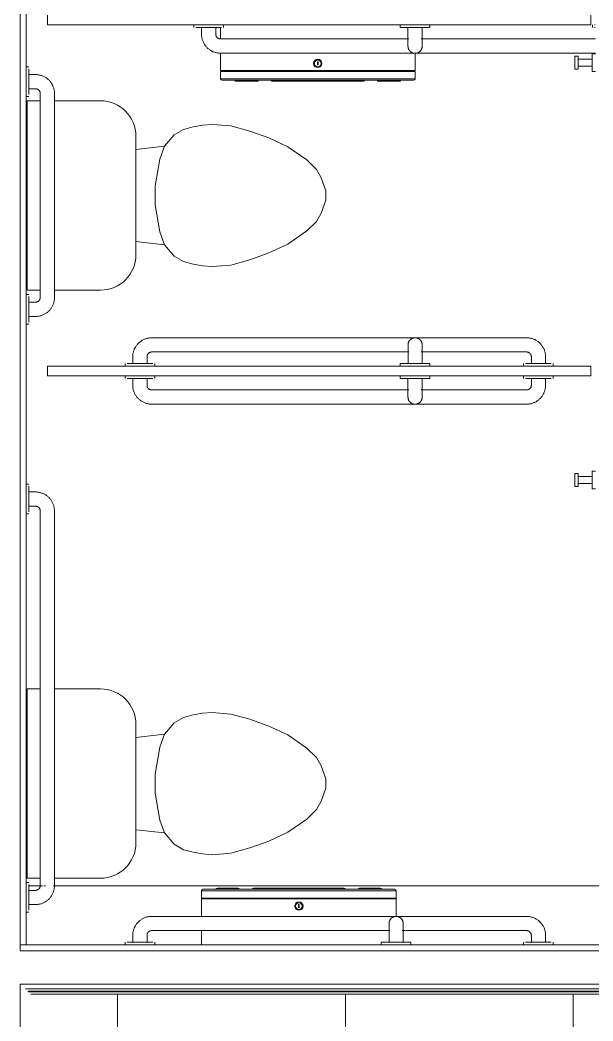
# Model space of a CAD drawing. Header units: inches. Extents: x 25369 to 33161, y -23509 to -20274.
# Drawn here: x 31450.5 to 31510.9, y -22699.3 to -22593.8 of the extents above; entities that cross this region are included whole.
import ezdxf

# ---------------------------------------------------------------- set-up
doc = ezdxf.new("R2010")
doc.units = ezdxf.units.IN
doc.header["$MEASUREMENT"] = 0
for name, color, linetype, lineweight in [('A-FLOR', 192, 'Continuous', 9), ('A-FLOR-PATT', 8, 'Continuous', 9), ('A-GENM', 13, 'Continuous', 9), ('A-WALL', 113, 'Continuous', 9), ('I-WALL', 2, 'Continuous', 9), ('P-SANR-FIXT', 6, 'Continuous', 9), ('Q-SPCQ', 91, 'Continuous', 9)]:
    doc.layers.add(name, color=color, linetype=linetype, lineweight=lineweight)

# ---------------------------------------------------------------- blocks, each defined once
blk = doc.blocks.new('Toilet-Domestic-3D - Toilet-Domestic-3D-V36-Overall Floor Plan')
at = {"layer": 'P-SANR-FIXT', "color": 8}
for p, q in [((-9.98, 19.48), (9.98, 19.48)), ((-9.98, 18.1), (-9.98, 19.48)), ((9.98, 19.48), (9.98, 18.08)), ((-9.98, 11.75), (-9.98, 16.6)), ((9.98, 16.63), (9.98, 11.75)), ((6.25, 8.02), (-6.25, 8.02)), ((-4.86, 8.02), (-5.21, 5)), ((4.86, 8.02), (5.21, 5)), ((-3.84, 5.5), (-5.21, 5)), ((-1, 6), (-3.84, 5.5)), ((1, 6), (-1, 6)), ((3.84, 5.5), (1, 6)), ((5.21, 5), (3.84, 5.5)), ((-5.21, 5), (-6.4, 4)), ((6.4, 4), (5.21, 5)), ((-6.4, 4), (-6.97, 3)), ((6.97, 3), (6.4, 4)), ((-6.97, 3), (-7.24, 2)), ((7.24, 2), (6.97, 3)), ((-7.24, 2), (-7.41, 1)), ((7.41, 1), (7.24, 2)), ((-7.41, 1), (-7.5, 0)), ((-7.5, 0), (-7.33, -1.99)), ((7.33, -1.99), (7.5, 0)), ((7.5, 0), (7.41, 1)), ((-7.33, -1.99), (-6.79, -4)), ((6.79, -4), (7.33, -1.99)), ((-6.79, -4), (-6.06, -6)), ((6.06, -6), (6.79, -4)), ((-6.06, -6), (-5.13, -8)), ((5.13, -8), (6.06, -6)), ((-5.13, -8), (-3.74, -10)), ((3.74, -10), (5.13, -8)), ((-3.74, -10), (-2.74, -11)), ((2.74, -11), (3.74, -10)), ((-2.74, -11), (-1.87, -11.5)), ((-1.87, -11.5), (-0.5, -12)), ((0.5, -12), (1.87, -11.5)), ((1.87, -11.5), (2.74, -11)), ((-0.5, -12), (0.5, -12))]:
    blk.add_line(p, q, dxfattribs=at)
for centre, start, end in [((-6.25, 11.75), 180, 270), ((6.25, 11.75), 270, 360)]:
    blk.add_arc(centre, 3.73, start, end, dxfattribs=at)
blk = doc.blocks.new('Toilet-Domestic-3D - Toilet-Domestic-3D-V37-Overall Floor Plan')
at = {"layer": 'P-SANR-FIXT', "color": 8}
for p, q in [((-9.98, 19.48), (9.98, 19.48)), ((-9.98, 18.1), (-9.98, 19.48)), ((9.98, 19.48), (9.98, 18.1)), ((-9.98, 11.75), (-9.98, 16.6)), ((9.98, 16.6), (9.98, 11.75)), ((6.25, 8.02), (-6.25, 8.02)), ((-4.86, 8.02), (-5.21, 5)), ((4.86, 8.02), (5.21, 5)), ((-3.84, 5.5), (-5.21, 5)), ((-1, 6), (-3.84, 5.5)), ((1, 6), (-1, 6)), ((3.84, 5.5), (1, 6)), ((5.21, 5), (3.84, 5.5)), ((-5.21, 5), (-6.4, 4)), ((6.4, 4), (5.21, 5)), ((-6.4, 4), (-6.97, 3)), ((6.97, 3), (6.4, 4)), ((-6.97, 3), (-7.24, 2)), ((7.24, 2), (6.97, 3)), ((-7.24, 2), (-7.41, 1)), ((7.41, 1), (7.24, 2)), ((-7.41, 1), (-7.5, 0)), ((-7.5, 0), (-7.33, -1.99)), ((7.33, -1.99), (7.5, 0)), ((7.5, 0), (7.41, 1)), ((-7.33, -1.99), (-6.79, -4)), ((6.79, -4), (7.33, -1.99)), ((-6.79, -4), (-6.06, -6)), ((6.06, -6), (6.79, -4)), ((-6.06, -6), (-5.13, -8)), ((5.13, -8), (6.06, -6)), ((-5.13, -8), (-3.74, -10)), ((3.74, -10), (5.13, -8)), ((-3.74, -10), (-2.74, -11)), ((2.74, -11), (3.74, -10)), ((-2.74, -11), (-1.87, -11.5)), ((-1.87, -11.5), (-0.5, -12)), ((0.5, -12), (1.87, -11.5)), ((1.87, -11.5), (2.74, -11)), ((-0.5, -12), (0.5, -12))]:
    blk.add_line(p, q, dxfattribs=at)
for centre, start, end in [((-6.25, 11.75), 180, 270), ((6.25, 11.75), 270, 360)]:
    blk.add_arc(centre, 3.73, start, end, dxfattribs=at)
blk = doc.blocks.new('817_Grab_Bars - 8170-001420-V41-Overall Floor Plan')
at = {"layer": 'Q-SPCQ', "color": 8}
for p, q in [((25574.77, -22688.3), (25535.27, -22688.3)), ((25535.27, -22689.8), (25560.36, -22689.8)), ((25561.67, -22689.8), (25574.77, -22689.8)), ((25533.27, -22690.3), (25533.27, -22691.02)), ((25534.77, -22691.02), (25534.77, -22690.3)), ((25575.27, -22690.3), (25575.27, -22691.02)), ((25576.77, -22691.02), (25576.77, -22690.3)), ((25532.45, -22691.02), (25532.45, -22691.3)), ((25532.66, -22691.02), (25534.02, -22691.02)), ((25534.02, -22691.02), (25535.37, -22691.02)), ((25535.58, -22691.3), (25535.58, -22691.02)), ((25574.45, -22691.02), (25574.45, -22691.3)), ((25574.66, -22691.02), (25576.02, -22691.02)), ((25576.02, -22691.02), (25577.37, -22691.02)), ((25577.58, -22691.3), (25577.58, -22691.02))]:
    blk.add_line(p, q, dxfattribs=at)
at = {"layer": 'Q-SPCQ', "color": 8, "flags": 128}
for points in [[(25535.27, -22688.3), (25535.19, -22688.3), (25535.11, -22688.31), (25535.03, -22688.32), (25534.95, -22688.33), (25534.87, -22688.34), (25534.79, -22688.36), (25534.71, -22688.38), (25534.64, -22688.4), (25534.56, -22688.43), (25534.49, -22688.46), (25534.41, -22688.49), (25534.34, -22688.53), (25534.27, -22688.57), (25534.2, -22688.61), (25534.14, -22688.65), (25534.07, -22688.7), (25534.01, -22688.75), (25533.95, -22688.8), (25533.89, -22688.85), (25533.83, -22688.91), (25533.78, -22688.97), (25533.72, -22689.03), (25533.67, -22689.09), (25533.63, -22689.16), (25533.58, -22689.22), (25533.54, -22689.29), (25533.5, -22689.36), (25533.47, -22689.43), (25533.43, -22689.5), (25533.4, -22689.58), (25533.37, -22689.65), (25533.35, -22689.73), (25533.33, -22689.81), (25533.31, -22689.88), (25533.29, -22689.96), (25533.28, -22690.04), (25533.27, -22690.12), (25533.27, -22690.2), (25533.27, -22690.28), (25533.27, -22690.3)], [(25576.77, -22690.3), (25576.76, -22690.22), (25576.76, -22690.14), (25576.75, -22690.06), (25576.74, -22689.98), (25576.73, -22689.91), (25576.71, -22689.83), (25576.69, -22689.75), (25576.66, -22689.67), (25576.64, -22689.6), (25576.61, -22689.52), (25576.57, -22689.45), (25576.54, -22689.38), (25576.5, -22689.31), (25576.46, -22689.24), (25576.42, -22689.17), (25576.37, -22689.11), (25576.32, -22689.05), (25576.27, -22688.98), (25576.21, -22688.92), (25576.16, -22688.87), (25576.1, -22688.81), (25576.04, -22688.76), (25575.98, -22688.71), (25575.91, -22688.66), (25575.85, -22688.62), (25575.78, -22688.58), (25575.71, -22688.54), (25575.64, -22688.5), (25575.56, -22688.47), (25575.49, -22688.44), (25575.41, -22688.41), (25575.34, -22688.39), (25575.26, -22688.37), (25575.18, -22688.35), (25575.11, -22688.33), (25575.03, -22688.32), (25574.95, -22688.31), (25574.87, -22688.31), (25574.79, -22688.3), (25574.77, -22688.3)], [(25534.77, -22690.3), (25534.77, -22690.28), (25534.77, -22690.26), (25534.77, -22690.24), (25534.77, -22690.22), (25534.78, -22690.2), (25534.78, -22690.18), (25534.78, -22690.16), (25534.79, -22690.15), (25534.8, -22690.13), (25534.8, -22690.11), (25534.81, -22690.09), (25534.82, -22690.07), (25534.83, -22690.05), (25534.84, -22690.04), (25534.85, -22690.02), (25534.86, -22690), (25534.88, -22689.99), (25534.89, -22689.97), (25534.9, -22689.96), (25534.92, -22689.94), (25534.93, -22689.93), (25534.95, -22689.92), (25534.96, -22689.91), (25534.98, -22689.89), (25535, -22689.88), (25535.01, -22689.87), (25535.03, -22689.86), (25535.05, -22689.85), (25535.07, -22689.84), (25535.08, -22689.84), (25535.1, -22689.83), (25535.12, -22689.82), (25535.14, -22689.82), (25535.16, -22689.81), (25535.18, -22689.81), (25535.2, -22689.81), (25535.22, -22689.8), (25535.24, -22689.8), (25535.26, -22689.8), (25535.27, -22689.8)], [(25574.77, -22689.8), (25574.79, -22689.8), (25574.81, -22689.8), (25574.83, -22689.81), (25574.84, -22689.81), (25574.86, -22689.81), (25574.88, -22689.82), (25574.9, -22689.82), (25574.92, -22689.83), (25574.94, -22689.83), (25574.96, -22689.84), (25574.98, -22689.85), (25575, -22689.86), (25575.01, -22689.87), (25575.03, -22689.88), (25575.05, -22689.89), (25575.06, -22689.9), (25575.08, -22689.91), (25575.09, -22689.93), (25575.11, -22689.94), (25575.12, -22689.95), (25575.14, -22689.97), (25575.15, -22689.98), (25575.16, -22690), (25575.17, -22690.02), (25575.19, -22690.03), (25575.2, -22690.05), (25575.21, -22690.07), (25575.22, -22690.08), (25575.22, -22690.1), (25575.23, -22690.12), (25575.24, -22690.14), (25575.24, -22690.16), (25575.25, -22690.18), (25575.25, -22690.2), (25575.26, -22690.22), (25575.26, -22690.24), (25575.26, -22690.26), (25575.26, -22690.28), (25575.27, -22690.3), (25575.27, -22690.3)]]:
    blk.add_lwpolyline(points, dxfattribs=at)
blk = doc.blocks.new('Dispenser-Toilet_Tissue-Frost_Products_LTD_-Jumbo-169 - Steel-Brushed-Stainless_Steel-V42-Overall Floor Plan')
at = {"layer": 'Q-SPCQ', "color": 8}
for p, q in [((25561.01, -22685.6), (25540.52, -22685.6)), ((25540.52, -22685.6), (25540.52, -22686.37)), ((25542.03, -22685.44), (25540.68, -22685.44)), ((25559.5, -22685.44), (25542.03, -22685.44)), ((25544.36, -22685.34), (25542.19, -22685.34)), ((25545.83, -22685.44), (25544.52, -22685.44)), ((25555.52, -22685.34), (25546.01, -22685.34)), ((25557.01, -22685.44), (25555.7, -22685.44)), ((25559.34, -22685.34), (25557.17, -22685.34)), ((25560.86, -22685.44), (25559.5, -22685.44)), ((25561.01, -22686.37), (25561.01, -22685.6)), ((25540.52, -22686.37), (25540.58, -22686.37)), ((25540.52, -22686.46), (25561.01, -22686.46)), ((25540.52, -22686.46), (25540.52, -22688.31)), ((25540.58, -22686.37), (25560.96, -22686.37)), ((25540.58, -22686.37), (25540.58, -22686.4)), ((25560.96, -22686.4), (25540.58, -22686.4)), ((25560.96, -22686.4), (25560.96, -22686.37)), ((25560.96, -22686.37), (25561.01, -22686.37)), ((25561.01, -22688.33), (25561.01, -22686.46)), ((25550.81, -22687.06), (25550.73, -22687.06)), ((25550.73, -22687.06), (25550.73, -22687.4)), ((25550.73, -22687.4), (25550.81, -22687.4)), ((25550.81, -22687.4), (25550.81, -22687.06)), ((25540.52, -22689.8), (25540.52, -22691.3))]:
    blk.add_line(p, q, dxfattribs=at)
for radius in [0.438, 0.358]:
    blk.add_circle((25550.77, -22687.22), radius, dxfattribs=at)
for centre, radius, start, end in [((25540.68, -22685.6), 0.16, 90, 180), ((25542.19, -22685.52), 0.18, 90, 153.6122), ((25543.74, -22685.46), 0.118, 100.8116, 172.3569), ((25543.74, -22685.49), 0.151, 19.6341, 87.321), ((25543.76, -22685.49), 0.151, 19.6341, 86.8331), ((25543.77, -22685.52), 0.18, 26.3878, 90), ((25544.34, -22685.46), 0.119, 100.0401, 171.5195), ((25544.34, -22685.49), 0.151, 19.6341, 87.321), ((25544.35, -22685.49), 0.151, 19.6341, 87.321), ((25544.36, -22685.52), 0.18, 26.3878, 90), ((25546.01, -22685.56), 0.22, 90, 146.9443), ((25555.52, -22685.56), 0.22, 33.0557, 90), ((25557.17, -22685.52), 0.18, 90, 153.6122), ((25557.18, -22685.49), 0.151, 92.679, 160.3659), ((25557.19, -22685.49), 0.151, 92.679, 160.3659), ((25557.19, -22685.46), 0.119, 8.4805, 79.9599), ((25557.76, -22685.52), 0.18, 90, 153.6084), ((25557.77, -22685.49), 0.151, 93.1667, 160.3726), ((25557.79, -22685.49), 0.151, 92.679, 160.3653), ((25557.79, -22685.46), 0.118, 7.6431, 79.1884), ((25559.34, -22685.52), 0.18, 26.3878, 90), ((25560.85, -22685.6), 0.16, 0, 89.0019), ((25540.58, -22686.46), 0.06, 90, 180), ((25560.95, -22686.46), 0.0601, 0, 87.3185)]:
    blk.add_arc(centre, radius, start, end, dxfattribs=at)
blk = doc.blocks.new('Partition-Floor_Braced-Bradley_Corp-St_Stl-ADA-N_Stalls - ADA _optional_ _ n Standard Stalls-320692-Overall Floor Plan')
at = {"layer": 'Q-SPCQ', "color": 8}
for p, q in [((68.5, -0.88), (67.5, -0.88)), ((67.5, -0.88), (67.5, -58.13)), ((68.5, -58.13), (68.5, -0.88)), ((105.5, -0.88), (104.5, -0.88)), ((104.5, -0.88), (104.5, -58.13)), ((67.5, -58.13), (68.5, -58.13)), ((104.5, -58.13), (105.5, -58.13))]:
    blk.add_line(p, q, dxfattribs=at)
blk = doc.blocks.new('817_Grab_Bars - 8170-001420-V45-Overall Floor Plan')
at = {"layer": 'Q-SPCQ', "color": 8}
for p, q in [((25574.77, -22627.3), (25535.27, -22627.3)), ((25533.27, -22629.3), (25533.27, -22630.02)), ((25534.77, -22630.02), (25534.77, -22629.3)), ((25535.27, -22628.8), (25562.36, -22628.8)), ((25563.67, -22628.8), (25574.77, -22628.8)), ((25575.27, -22629.3), (25575.27, -22630.02)), ((25576.77, -22630.02), (25576.77, -22629.3)), ((25532.45, -22630.02), (25532.45, -22630.3)), ((25532.66, -22630.02), (25534.02, -22630.02)), ((25534.02, -22630.02), (25535.37, -22630.02)), ((25535.58, -22630.3), (25535.58, -22630.02)), ((25574.45, -22630.02), (25574.45, -22630.3)), ((25574.66, -22630.02), (25576.02, -22630.02)), ((25576.02, -22630.02), (25577.37, -22630.02)), ((25577.58, -22630.3), (25577.58, -22630.02))]:
    blk.add_line(p, q, dxfattribs=at)
at = {"layer": 'Q-SPCQ', "color": 8, "flags": 128}
for points in [[(25535.27, -22627.3), (25535.19, -22627.3), (25535.11, -22627.31), (25535.03, -22627.32), (25534.95, -22627.33), (25534.87, -22627.34), (25534.79, -22627.36), (25534.71, -22627.38), (25534.64, -22627.4), (25534.56, -22627.43), (25534.49, -22627.46), (25534.41, -22627.49), (25534.34, -22627.53), (25534.27, -22627.57), (25534.2, -22627.61), (25534.14, -22627.65), (25534.07, -22627.7), (25534.01, -22627.75), (25533.95, -22627.8), (25533.89, -22627.85), (25533.83, -22627.91), (25533.78, -22627.97), (25533.72, -22628.03), (25533.67, -22628.09), (25533.63, -22628.16), (25533.58, -22628.22), (25533.54, -22628.29), (25533.5, -22628.36), (25533.47, -22628.43), (25533.43, -22628.5), (25533.4, -22628.58), (25533.37, -22628.65), (25533.35, -22628.73), (25533.33, -22628.81), (25533.31, -22628.88), (25533.29, -22628.96), (25533.28, -22629.04), (25533.27, -22629.12), (25533.27, -22629.2), (25533.27, -22629.28), (25533.27, -22629.3)], [(25576.77, -22629.3), (25576.76, -22629.22), (25576.76, -22629.14), (25576.75, -22629.06), (25576.74, -22628.98), (25576.73, -22628.91), (25576.71, -22628.83), (25576.69, -22628.75), (25576.66, -22628.67), (25576.64, -22628.6), (25576.61, -22628.52), (25576.57, -22628.45), (25576.54, -22628.38), (25576.5, -22628.31), (25576.46, -22628.24), (25576.42, -22628.17), (25576.37, -22628.11), (25576.32, -22628.05), (25576.27, -22627.98), (25576.21, -22627.92), (25576.16, -22627.87), (25576.1, -22627.81), (25576.04, -22627.76), (25575.98, -22627.71), (25575.91, -22627.66), (25575.85, -22627.62), (25575.78, -22627.58), (25575.71, -22627.54), (25575.64, -22627.5), (25575.56, -22627.47), (25575.49, -22627.44), (25575.41, -22627.41), (25575.34, -22627.39), (25575.26, -22627.37), (25575.18, -22627.35), (25575.11, -22627.33), (25575.03, -22627.32), (25574.95, -22627.31), (25574.87, -22627.31), (25574.79, -22627.3), (25574.77, -22627.3)], [(25534.77, -22629.3), (25534.77, -22629.28), (25534.77, -22629.26), (25534.77, -22629.24), (25534.77, -22629.22), (25534.78, -22629.2), (25534.78, -22629.18), (25534.78, -22629.16), (25534.79, -22629.15), (25534.8, -22629.13), (25534.8, -22629.11), (25534.81, -22629.09), (25534.82, -22629.07), (25534.83, -22629.05), (25534.84, -22629.04), (25534.85, -22629.02), (25534.86, -22629), (25534.88, -22628.99), (25534.89, -22628.97), (25534.9, -22628.96), (25534.92, -22628.94), (25534.93, -22628.93), (25534.95, -22628.92), (25534.96, -22628.91), (25534.98, -22628.89), (25535, -22628.88), (25535.01, -22628.87), (25535.03, -22628.86), (25535.05, -22628.85), (25535.07, -22628.84), (25535.08, -22628.84), (25535.1, -22628.83), (25535.12, -22628.82), (25535.14, -22628.82), (25535.16, -22628.81), (25535.18, -22628.81), (25535.2, -22628.81), (25535.22, -22628.8), (25535.24, -22628.8), (25535.26, -22628.8), (25535.27, -22628.8)], [(25574.77, -22628.8), (25574.79, -22628.8), (25574.81, -22628.8), (25574.83, -22628.81), (25574.84, -22628.81), (25574.86, -22628.81), (25574.88, -22628.82), (25574.9, -22628.82), (25574.92, -22628.83), (25574.94, -22628.83), (25574.96, -22628.84), (25574.98, -22628.85), (25575, -22628.86), (25575.01, -22628.87), (25575.03, -22628.88), (25575.05, -22628.89), (25575.06, -22628.9), (25575.08, -22628.91), (25575.09, -22628.93), (25575.11, -22628.94), (25575.12, -22628.95), (25575.14, -22628.97), (25575.15, -22628.98), (25575.16, -22629), (25575.17, -22629.02), (25575.19, -22629.03), (25575.2, -22629.05), (25575.21, -22629.07), (25575.22, -22629.08), (25575.22, -22629.1), (25575.23, -22629.12), (25575.24, -22629.14), (25575.24, -22629.16), (25575.25, -22629.18), (25575.25, -22629.2), (25575.26, -22629.22), (25575.26, -22629.24), (25575.26, -22629.26), (25575.26, -22629.28), (25575.27, -22629.3), (25575.27, -22629.3)]]:
    blk.add_lwpolyline(points, dxfattribs=at)
blk = doc.blocks.new('817_Grab_Bars - 8170-001420-V46-Overall Floor Plan')
at = {"layer": 'Q-SPCQ', "color": 8}
for p, q in [((25532.45, -22631.3), (25532.45, -22631.58)), ((25534.02, -22631.58), (25532.66, -22631.58)), ((25533.27, -22631.58), (25533.27, -22632.3)), ((25535.37, -22631.58), (25534.02, -22631.58)), ((25534.77, -22632.3), (25534.77, -22631.58)), ((25535.58, -22631.58), (25535.58, -22631.3)), ((25574.45, -22631.3), (25574.45, -22631.58)), ((25576.02, -22631.58), (25574.66, -22631.58)), ((25575.27, -22631.58), (25575.27, -22632.3)), ((25577.37, -22631.58), (25576.02, -22631.58)), ((25576.77, -22632.3), (25576.77, -22631.58)), ((25577.58, -22631.58), (25577.58, -22631.3)), ((25562.36, -22632.8), (25535.27, -22632.8)), ((25574.77, -22632.8), (25563.67, -22632.8)), ((25535.27, -22634.3), (25574.77, -22634.3))]:
    blk.add_line(p, q, dxfattribs=at)
at = {"layer": 'Q-SPCQ', "color": 8, "flags": 128}
for points in [[(25533.27, -22632.3), (25533.27, -22632.38), (25533.27, -22632.46), (25533.28, -22632.54), (25533.29, -22632.62), (25533.31, -22632.7), (25533.32, -22632.78), (25533.34, -22632.86), (25533.37, -22632.93), (25533.39, -22633.01), (25533.42, -22633.08), (25533.46, -22633.15), (25533.49, -22633.23), (25533.53, -22633.3), (25533.57, -22633.37), (25533.61, -22633.43), (25533.66, -22633.5), (25533.71, -22633.56), (25533.76, -22633.62), (25533.82, -22633.68), (25533.87, -22633.74), (25533.93, -22633.79), (25533.99, -22633.84), (25534.05, -22633.89), (25534.12, -22633.94), (25534.18, -22633.99), (25534.25, -22634.03), (25534.32, -22634.07), (25534.39, -22634.1), (25534.47, -22634.14), (25534.54, -22634.17), (25534.62, -22634.19), (25534.69, -22634.22), (25534.77, -22634.24), (25534.85, -22634.26), (25534.93, -22634.27), (25535, -22634.29), (25535.08, -22634.29), (25535.16, -22634.3), (25535.24, -22634.3), (25535.27, -22634.3)], [(25535.27, -22632.8), (25535.25, -22632.8), (25535.23, -22632.8), (25535.21, -22632.8), (25535.19, -22632.8), (25535.17, -22632.79), (25535.15, -22632.79), (25535.13, -22632.78), (25535.11, -22632.78), (25535.09, -22632.77), (25535.07, -22632.76), (25535.05, -22632.76), (25535.03, -22632.75), (25535.02, -22632.74), (25535, -22632.73), (25534.98, -22632.72), (25534.97, -22632.7), (25534.95, -22632.69), (25534.94, -22632.68), (25534.92, -22632.67), (25534.91, -22632.65), (25534.89, -22632.64), (25534.88, -22632.62), (25534.87, -22632.61), (25534.86, -22632.59), (25534.84, -22632.57), (25534.83, -22632.56), (25534.82, -22632.54), (25534.82, -22632.52), (25534.81, -22632.5), (25534.8, -22632.48), (25534.79, -22632.47), (25534.79, -22632.45), (25534.78, -22632.43), (25534.78, -22632.41), (25534.77, -22632.39), (25534.77, -22632.37), (25534.77, -22632.35), (25534.77, -22632.33), (25534.77, -22632.31), (25534.77, -22632.3)], [(25574.77, -22634.3), (25574.85, -22634.3), (25574.93, -22634.3), (25575, -22634.29), (25575.08, -22634.28), (25575.16, -22634.26), (25575.24, -22634.25), (25575.32, -22634.22), (25575.39, -22634.2), (25575.47, -22634.17), (25575.54, -22634.14), (25575.62, -22634.11), (25575.69, -22634.08), (25575.76, -22634.04), (25575.83, -22634), (25575.89, -22633.95), (25575.96, -22633.91), (25576.02, -22633.86), (25576.08, -22633.81), (25576.14, -22633.75), (25576.2, -22633.7), (25576.25, -22633.64), (25576.31, -22633.58), (25576.36, -22633.51), (25576.4, -22633.45), (25576.45, -22633.38), (25576.49, -22633.32), (25576.53, -22633.25), (25576.57, -22633.17), (25576.6, -22633.1), (25576.63, -22633.03), (25576.66, -22632.95), (25576.68, -22632.88), (25576.7, -22632.8), (25576.72, -22632.72), (25576.74, -22632.64), (25576.75, -22632.56), (25576.76, -22632.48), (25576.76, -22632.4), (25576.77, -22632.32), (25576.77, -22632.3)], [(25575.27, -22632.3), (25575.26, -22632.32), (25575.26, -22632.34), (25575.26, -22632.36), (25575.26, -22632.38), (25575.26, -22632.4), (25575.25, -22632.42), (25575.25, -22632.44), (25575.24, -22632.46), (25575.23, -22632.48), (25575.23, -22632.5), (25575.22, -22632.52), (25575.21, -22632.53), (25575.2, -22632.55), (25575.19, -22632.57), (25575.18, -22632.59), (25575.17, -22632.6), (25575.15, -22632.62), (25575.14, -22632.63), (25575.13, -22632.65), (25575.11, -22632.66), (25575.1, -22632.68), (25575.08, -22632.69), (25575.07, -22632.7), (25575.05, -22632.71), (25575.04, -22632.72), (25575.02, -22632.73), (25575, -22632.74), (25574.98, -22632.75), (25574.96, -22632.76), (25574.95, -22632.77), (25574.93, -22632.78), (25574.91, -22632.78), (25574.89, -22632.79), (25574.87, -22632.79), (25574.85, -22632.8), (25574.83, -22632.8), (25574.81, -22632.8), (25574.79, -22632.8), (25574.77, -22632.8), (25574.77, -22632.8)]]:
    blk.add_lwpolyline(points, dxfattribs=at)
blk = doc.blocks.new('817_Grab_Bars - 8170-001420-V47-Overall Floor Plan')
at = {"layer": 'Q-SPCQ', "color": 8}
for p, q in [((25539.7, -22594.3), (25539.7, -22594.58)), ((25541.27, -22594.58), (25539.91, -22594.58)), ((25540.52, -22594.58), (25540.52, -22595.3)), ((25542.62, -22594.58), (25541.27, -22594.58)), ((25542.02, -22595.3), (25542.02, -22594.58)), ((25542.83, -22594.58), (25542.83, -22594.3)), ((25581.7, -22594.3), (25581.7, -22594.58)), ((25581.91, -22594.3), (25581.99, -22594.3)), ((25581.99, -22594.58), (25581.91, -22594.58)), ((25583.27, -22594.3), (25584.62, -22594.3)), ((25584.62, -22594.58), (25583.27, -22594.58)), ((25584.02, -22595.3), (25584.02, -22594.58)), ((25584.83, -22594.58), (25584.83, -22594.3)), ((25562.36, -22595.8), (25542.52, -22595.8)), ((25582.02, -22595.8), (25563.67, -22595.8)), ((25542.52, -22597.3), (25582.02, -22597.3))]:
    blk.add_line(p, q, dxfattribs=at)
at = {"layer": 'Q-SPCQ', "color": 8, "flags": 128}
for points in [[(25540.52, -22595.3), (25540.52, -22595.38), (25540.52, -22595.46), (25540.53, -22595.54), (25540.54, -22595.62), (25540.56, -22595.7), (25540.57, -22595.78), (25540.59, -22595.86), (25540.62, -22595.93), (25540.64, -22596.01), (25540.67, -22596.08), (25540.71, -22596.15), (25540.74, -22596.23), (25540.78, -22596.3), (25540.82, -22596.37), (25540.86, -22596.43), (25540.91, -22596.5), (25540.96, -22596.56), (25541.01, -22596.62), (25541.07, -22596.68), (25541.12, -22596.74), (25541.18, -22596.79), (25541.24, -22596.84), (25541.3, -22596.89), (25541.37, -22596.94), (25541.43, -22596.99), (25541.5, -22597.03), (25541.57, -22597.07), (25541.64, -22597.1), (25541.72, -22597.14), (25541.79, -22597.17), (25541.87, -22597.19), (25541.94, -22597.22), (25542.02, -22597.24), (25542.1, -22597.26), (25542.18, -22597.27), (25542.25, -22597.29), (25542.33, -22597.29), (25542.41, -22597.3), (25542.49, -22597.3), (25542.52, -22597.3)], [(25542.52, -22595.8), (25542.5, -22595.8), (25542.48, -22595.8), (25542.46, -22595.8), (25542.44, -22595.8), (25542.42, -22595.79), (25542.4, -22595.79), (25542.38, -22595.78), (25542.36, -22595.78), (25542.34, -22595.77), (25542.32, -22595.76), (25542.3, -22595.76), (25542.28, -22595.75), (25542.27, -22595.74), (25542.25, -22595.73), (25542.23, -22595.72), (25542.22, -22595.7), (25542.2, -22595.69), (25542.19, -22595.68), (25542.17, -22595.67), (25542.16, -22595.65), (25542.14, -22595.64), (25542.13, -22595.62), (25542.12, -22595.61), (25542.11, -22595.59), (25542.09, -22595.57), (25542.08, -22595.56), (25542.07, -22595.54), (25542.07, -22595.52), (25542.06, -22595.5), (25542.05, -22595.48), (25542.04, -22595.47), (25542.04, -22595.45), (25542.03, -22595.43), (25542.03, -22595.41), (25542.02, -22595.39), (25542.02, -22595.37), (25542.02, -22595.35), (25542.02, -22595.33), (25542.02, -22595.31), (25542.02, -22595.3)], [(25583.27, -22596.86), (25583.33, -22596.81), (25583.39, -22596.75), (25583.45, -22596.7), (25583.5, -22596.64), (25583.56, -22596.58), (25583.61, -22596.51), (25583.65, -22596.45), (25583.7, -22596.38), (25583.74, -22596.32), (25583.78, -22596.25), (25583.82, -22596.17), (25583.85, -22596.1), (25583.88, -22596.03), (25583.91, -22595.95), (25583.93, -22595.88), (25583.95, -22595.8), (25583.97, -22595.72), (25583.99, -22595.64), (25584, -22595.56), (25584.01, -22595.48), (25584.01, -22595.4), (25584.02, -22595.32), (25584.02, -22595.3)]]:
    blk.add_lwpolyline(points, dxfattribs=at)
blk = doc.blocks.new('Dispenser-Toilet_Tissue-Frost_Products_LTD_-Jumbo-169 - Steel-Brushed-Stainless_Steel-V50-Overall Floor Plan')
at = {"layer": 'Q-SPCQ', "color": 8}
for p, q in [((25542.52, -22594.58), (25542.52, -22595.8)), ((25542.52, -22597.3), (25542.52, -22599.14)), ((25563.01, -22599.14), (25563.01, -22597.28)), ((25563.01, -22599.14), (25542.52, -22599.14)), ((25552.72, -22598.21), (25552.72, -22598.54)), ((25552.81, -22598.21), (25552.72, -22598.21)), ((25552.72, -22598.54), (25552.81, -22598.54)), ((25552.81, -22598.54), (25552.81, -22598.21)), ((25542.57, -22599.23), (25542.52, -22599.23)), ((25542.52, -22599.23), (25542.52, -22600)), ((25542.52, -22600), (25563.01, -22600)), ((25542.57, -22599.2), (25562.95, -22599.2)), ((25542.57, -22599.2), (25542.57, -22599.23)), ((25562.95, -22599.23), (25542.57, -22599.23)), ((25542.67, -22600.16), (25544.03, -22600.16)), ((25544.03, -22600.16), (25561.5, -22600.16)), ((25546.52, -22600.16), (25547.83, -22600.16)), ((25557.7, -22600.16), (25559.01, -22600.16)), ((25561.5, -22600.16), (25562.85, -22600.16)), ((25562.95, -22599.23), (25562.95, -22599.2)), ((25563.01, -22599.23), (25562.95, -22599.23)), ((25563.01, -22600), (25563.01, -22599.23)), ((25544.19, -22600.26), (25546.36, -22600.26)), ((25548.01, -22600.26), (25557.52, -22600.26)), ((25559.17, -22600.26), (25561.34, -22600.26))]:
    blk.add_line(p, q, dxfattribs=at)
for radius in [0.438, 0.358]:
    blk.add_circle((25552.76, -22598.38), radius, dxfattribs=at)
for centre, radius, start, end in [((25542.58, -22599.14), 0.0601, 180, 267.3185), ((25562.95, -22599.14), 0.06, 270, 0), ((25542.68, -22600), 0.16, 180, 269.0019), ((25544.19, -22600.08), 0.18, 206.3878, 270), ((25545.74, -22600.15), 0.118, 187.6431, 259.1884), ((25545.74, -22600.11), 0.151, 272.679, 340.3653), ((25545.77, -22600.08), 0.18, 270, 333.6084), ((25545.76, -22600.11), 0.151, 273.1667, 340.3726), ((25546.34, -22600.15), 0.119, 188.4805, 259.9599), ((25546.34, -22600.11), 0.151, 272.679, 340.3659), ((25546.35, -22600.11), 0.151, 272.679, 340.3659), ((25546.36, -22600.08), 0.18, 270, 333.6122), ((25548.01, -22600.04), 0.22, 213.0557, 270), ((25557.52, -22600.04), 0.22, 270, 326.9443), ((25559.17, -22600.08), 0.18, 206.3878, 270), ((25559.18, -22600.11), 0.151, 199.6341, 267.321), ((25559.19, -22600.11), 0.151, 199.6341, 267.321), ((25559.19, -22600.15), 0.119, 280.0401, 351.5195), ((25559.76, -22600.08), 0.18, 206.3878, 270), ((25559.77, -22600.11), 0.151, 199.6341, 266.8331), ((25559.79, -22600.11), 0.151, 199.6341, 267.321), ((25559.79, -22600.15), 0.118, 280.8116, 352.3569), ((25561.34, -22600.08), 0.18, 270, 333.6122), ((25562.85, -22600), 0.16, 270, 0)]:
    blk.add_arc(centre, radius, start, end, dxfattribs=at)
blk = doc.blocks.new('817_Grab_Bars - 8170-001420-V55-Overall Floor Plan')
at = {"layer": 'Q-SPCQ', "color": 8}
for p, q in [((25508.77, -22642.74), (25508.48, -22642.74)), ((25508.48, -22644.3), (25508.48, -22642.95)), ((25508.48, -22643.55), (25507.77, -22643.55)), ((25508.48, -22645.66), (25508.48, -22644.3)), ((25505.77, -22645.55), (25505.77, -22685.05)), ((25507.27, -22685.05), (25507.27, -22645.55)), ((25507.77, -22645.05), (25508.48, -22645.05)), ((25508.48, -22645.87), (25508.77, -22645.87)), ((25508.48, -22685.55), (25507.77, -22685.55)), ((25508.77, -22684.74), (25508.48, -22684.74)), ((25508.48, -22686.3), (25508.48, -22684.95)), ((25508.48, -22687.66), (25508.48, -22686.3)), ((25507.77, -22687.05), (25508.48, -22687.05)), ((25508.48, -22687.87), (25508.77, -22687.87))]:
    blk.add_line(p, q, dxfattribs=at)
at = {"layer": 'Q-SPCQ', "color": 8, "flags": 128}
for points in [[(25507.77, -22643.55), (25507.69, -22643.55), (25507.61, -22643.56), (25507.53, -22643.57), (25507.45, -22643.58), (25507.37, -22643.59), (25507.29, -22643.61), (25507.21, -22643.63), (25507.14, -22643.65), (25507.06, -22643.68), (25506.99, -22643.71), (25506.91, -22643.74), (25506.84, -22643.78), (25506.77, -22643.82), (25506.7, -22643.86), (25506.64, -22643.9), (25506.57, -22643.95), (25506.51, -22644), (25506.45, -22644.05), (25506.39, -22644.1), (25506.33, -22644.16), (25506.28, -22644.22), (25506.22, -22644.28), (25506.17, -22644.34), (25506.13, -22644.41), (25506.08, -22644.47), (25506.04, -22644.54), (25506, -22644.61), (25505.97, -22644.68), (25505.93, -22644.75), (25505.9, -22644.83), (25505.87, -22644.9), (25505.85, -22644.98), (25505.83, -22645.06), (25505.81, -22645.13), (25505.79, -22645.21), (25505.78, -22645.29), (25505.77, -22645.37), (25505.77, -22645.45), (25505.77, -22645.53), (25505.77, -22645.55)], [(25507.27, -22645.55), (25507.27, -22645.53), (25507.27, -22645.51), (25507.27, -22645.49), (25507.27, -22645.47), (25507.28, -22645.45), (25507.28, -22645.43), (25507.28, -22645.41), (25507.29, -22645.4), (25507.3, -22645.38), (25507.3, -22645.36), (25507.31, -22645.34), (25507.32, -22645.32), (25507.33, -22645.3), (25507.34, -22645.29), (25507.35, -22645.27), (25507.36, -22645.25), (25507.38, -22645.24), (25507.39, -22645.22), (25507.4, -22645.21), (25507.42, -22645.19), (25507.43, -22645.18), (25507.45, -22645.17), (25507.46, -22645.16), (25507.48, -22645.14), (25507.5, -22645.13), (25507.51, -22645.12), (25507.53, -22645.11), (25507.55, -22645.1), (25507.57, -22645.09), (25507.58, -22645.09), (25507.6, -22645.08), (25507.62, -22645.07), (25507.64, -22645.07), (25507.66, -22645.06), (25507.68, -22645.06), (25507.7, -22645.06), (25507.72, -22645.05), (25507.74, -22645.05), (25507.76, -22645.05), (25507.77, -22645.05)], [(25505.77, -22685.05), (25505.77, -22685.13), (25505.77, -22685.21), (25505.78, -22685.29), (25505.79, -22685.37), (25505.81, -22685.45), (25505.82, -22685.53), (25505.84, -22685.61), (25505.87, -22685.68), (25505.89, -22685.76), (25505.92, -22685.83), (25505.96, -22685.9), (25505.99, -22685.98), (25506.03, -22686.05), (25506.07, -22686.12), (25506.11, -22686.18), (25506.16, -22686.25), (25506.21, -22686.31), (25506.26, -22686.37), (25506.32, -22686.43), (25506.37, -22686.49), (25506.43, -22686.54), (25506.49, -22686.59), (25506.55, -22686.64), (25506.62, -22686.69), (25506.68, -22686.74), (25506.75, -22686.78), (25506.82, -22686.82), (25506.89, -22686.85), (25506.97, -22686.89), (25507.04, -22686.92), (25507.12, -22686.94), (25507.19, -22686.97), (25507.27, -22686.99), (25507.35, -22687.01), (25507.43, -22687.02), (25507.5, -22687.04), (25507.58, -22687.04), (25507.66, -22687.05), (25507.74, -22687.05), (25507.77, -22687.05)], [(25507.77, -22685.55), (25507.75, -22685.55), (25507.73, -22685.55), (25507.71, -22685.55), (25507.69, -22685.55), (25507.67, -22685.54), (25507.65, -22685.54), (25507.63, -22685.53), (25507.61, -22685.53), (25507.59, -22685.52), (25507.57, -22685.51), (25507.55, -22685.51), (25507.53, -22685.5), (25507.52, -22685.49), (25507.5, -22685.48), (25507.48, -22685.47), (25507.47, -22685.45), (25507.45, -22685.44), (25507.44, -22685.43), (25507.42, -22685.42), (25507.41, -22685.4), (25507.39, -22685.39), (25507.38, -22685.37), (25507.37, -22685.36), (25507.36, -22685.34), (25507.34, -22685.32), (25507.33, -22685.31), (25507.32, -22685.29), (25507.32, -22685.27), (25507.31, -22685.25), (25507.3, -22685.23), (25507.29, -22685.22), (25507.29, -22685.2), (25507.28, -22685.18), (25507.28, -22685.16), (25507.27, -22685.14), (25507.27, -22685.12), (25507.27, -22685.1), (25507.27, -22685.08), (25507.27, -22685.06), (25507.27, -22685.05)]]:
    blk.add_lwpolyline(points, dxfattribs=at)
blk = doc.blocks.new('817_Grab_Bars - 8170-001240-25748-Overall Floor Plan')
at = {"layer": 'Q-SPCQ', "color": 8}
for p, q in [((25395.89, -22754.73), (25395.61, -22754.73)), ((25395.61, -22756.3), (25395.61, -22754.94)), ((25395.61, -22755.55), (25394.89, -22755.55)), ((25395.61, -22757.65), (25395.61, -22756.3)), ((25394.89, -22757.05), (25395.61, -22757.05)), ((25392.89, -22757.55), (25392.89, -22779.05)), ((25394.39, -22779.05), (25394.39, -22757.55)), ((25395.61, -22757.86), (25395.89, -22757.86)), ((25395.61, -22779.55), (25394.89, -22779.55)), ((25395.89, -22778.73), (25395.61, -22778.73)), ((25395.61, -22780.3), (25395.61, -22778.94)), ((25395.61, -22781.65), (25395.61, -22780.3)), ((25394.89, -22781.05), (25395.61, -22781.05)), ((25395.61, -22781.86), (25395.89, -22781.86))]:
    blk.add_line(p, q, dxfattribs=at)
at = {"layer": 'Q-SPCQ', "color": 8, "flags": 128}
for points in [[(25394.89, -22755.55), (25394.81, -22755.55), (25394.73, -22755.55), (25394.65, -22755.56), (25394.57, -22755.57), (25394.49, -22755.59), (25394.41, -22755.6), (25394.34, -22755.62), (25394.26, -22755.65), (25394.19, -22755.68), (25394.11, -22755.7), (25394.04, -22755.74), (25393.97, -22755.77), (25393.9, -22755.81), (25393.83, -22755.85), (25393.76, -22755.9), (25393.7, -22755.94), (25393.63, -22755.99), (25393.57, -22756.04), (25393.51, -22756.1), (25393.46, -22756.15), (25393.4, -22756.21), (25393.35, -22756.27), (25393.3, -22756.34), (25393.25, -22756.4), (25393.21, -22756.47), (25393.17, -22756.53), (25393.13, -22756.6), (25393.09, -22756.68), (25393.06, -22756.75), (25393.03, -22756.82), (25393, -22756.9), (25392.97, -22756.97), (25392.95, -22757.05), (25392.93, -22757.13), (25392.92, -22757.21), (25392.91, -22757.29), (25392.9, -22757.37), (25392.89, -22757.45), (25392.89, -22757.53), (25392.89, -22757.55)], [(25394.39, -22757.55), (25394.39, -22757.53), (25394.39, -22757.51), (25394.39, -22757.49), (25394.4, -22757.47), (25394.4, -22757.45), (25394.4, -22757.43), (25394.41, -22757.41), (25394.42, -22757.39), (25394.42, -22757.37), (25394.43, -22757.35), (25394.44, -22757.33), (25394.45, -22757.32), (25394.46, -22757.3), (25394.47, -22757.28), (25394.48, -22757.26), (25394.49, -22757.25), (25394.5, -22757.23), (25394.51, -22757.22), (25394.53, -22757.2), (25394.54, -22757.19), (25394.56, -22757.17), (25394.57, -22757.16), (25394.59, -22757.15), (25394.6, -22757.14), (25394.62, -22757.13), (25394.64, -22757.12), (25394.65, -22757.11), (25394.67, -22757.1), (25394.69, -22757.09), (25394.71, -22757.08), (25394.73, -22757.07), (25394.75, -22757.07), (25394.77, -22757.06), (25394.79, -22757.06), (25394.81, -22757.05), (25394.83, -22757.05), (25394.84, -22757.05), (25394.86, -22757.05), (25394.88, -22757.05), (25394.89, -22757.05)], [(25392.89, -22779.05), (25392.89, -22779.13), (25392.9, -22779.21), (25392.9, -22779.29), (25392.92, -22779.37), (25392.93, -22779.44), (25392.95, -22779.52), (25392.97, -22779.6), (25392.99, -22779.68), (25393.02, -22779.75), (25393.05, -22779.83), (25393.08, -22779.9), (25393.12, -22779.97), (25393.15, -22780.04), (25393.2, -22780.11), (25393.24, -22780.18), (25393.29, -22780.24), (25393.34, -22780.3), (25393.39, -22780.37), (25393.44, -22780.42), (25393.5, -22780.48), (25393.56, -22780.54), (25393.62, -22780.59), (25393.68, -22780.64), (25393.74, -22780.69), (25393.81, -22780.73), (25393.88, -22780.77), (25393.95, -22780.81), (25394.02, -22780.85), (25394.09, -22780.88), (25394.17, -22780.91), (25394.24, -22780.94), (25394.32, -22780.96), (25394.39, -22780.98), (25394.47, -22781), (25394.55, -22781.02), (25394.63, -22781.03), (25394.71, -22781.04), (25394.79, -22781.04), (25394.87, -22781.05), (25394.89, -22781.05)], [(25394.89, -22779.55), (25394.87, -22779.55), (25394.85, -22779.55), (25394.83, -22779.54), (25394.81, -22779.54), (25394.79, -22779.54), (25394.77, -22779.53), (25394.75, -22779.53), (25394.73, -22779.52), (25394.71, -22779.51), (25394.7, -22779.51), (25394.68, -22779.5), (25394.66, -22779.49), (25394.64, -22779.48), (25394.62, -22779.47), (25394.61, -22779.46), (25394.59, -22779.45), (25394.58, -22779.44), (25394.56, -22779.42), (25394.55, -22779.41), (25394.53, -22779.4), (25394.52, -22779.38), (25394.5, -22779.37), (25394.49, -22779.35), (25394.48, -22779.33), (25394.47, -22779.32), (25394.46, -22779.3), (25394.45, -22779.28), (25394.44, -22779.26), (25394.43, -22779.25), (25394.42, -22779.23), (25394.42, -22779.21), (25394.41, -22779.19), (25394.41, -22779.17), (25394.4, -22779.15), (25394.4, -22779.13), (25394.39, -22779.11), (25394.39, -22779.09), (25394.39, -22779.07), (25394.39, -22779.05), (25394.39, -22779.05)]]:
    blk.add_lwpolyline(points, dxfattribs=at)
blk = doc.blocks.new('817_Grab_Bars - 8170-001180-25756-Overall Floor Plan')
at = {"layer": 'Q-SPCQ', "color": 8}
for p, q in [((25469.02, -22690.3), (25469.02, -22691.02)), ((25469.02, -22690.3), (25469.02, -22691.02)), ((25470.52, -22691.02), (25470.52, -22690.3)), ((25470.52, -22691.02), (25470.52, -22690.3)), ((25468.2, -22691.02), (25468.2, -22691.3)), ((25468.2, -22691.02), (25468.2, -22691.3)), ((25468.2, -22691.02), (25471.33, -22691.02)), ((25468.41, -22691.02), (25468.2, -22691.02)), ((25468.2, -22691.02), (25468.41, -22691.02)), ((25468.41, -22691.02), (25468.2, -22691.02)), ((25471.33, -22691.3), (25471.33, -22691.02)), ((25471.33, -22691.3), (25471.33, -22691.02))]:
    blk.add_line(p, q, dxfattribs=at)
at = {"layer": 'Q-SPCQ', "color": 8, "flags": 128}
for points in [[(25469.02, -22689.05), (25469.02, -22689.02), (25469.02, -22688.99), (25469.02, -22688.96), (25469.02, -22688.93), (25469.03, -22688.9), (25469.04, -22688.87), (25469.04, -22688.85), (25469.05, -22688.82), (25469.06, -22688.79), (25469.07, -22688.76), (25469.09, -22688.73), (25469.1, -22688.71), (25469.11, -22688.68), (25469.13, -22688.65), (25469.15, -22688.63), (25469.16, -22688.6), (25469.18, -22688.58), (25469.2, -22688.56), (25469.22, -22688.54), (25469.24, -22688.51), (25469.26, -22688.49), (25469.29, -22688.47), (25469.31, -22688.46), (25469.34, -22688.44), (25469.36, -22688.42), (25469.39, -22688.41), (25469.41, -22688.39), (25469.44, -22688.38), (25469.47, -22688.37), (25469.49, -22688.35), (25469.52, -22688.34), (25469.55, -22688.33), (25469.58, -22688.33), (25469.61, -22688.32), (25469.64, -22688.31), (25469.67, -22688.31), (25469.7, -22688.31), (25469.73, -22688.3), (25469.76, -22688.3), (25469.77, -22688.3)], [(25469.77, -22688.3), (25469.8, -22688.3), (25469.83, -22688.31), (25469.86, -22688.31), (25469.88, -22688.31), (25469.91, -22688.32), (25469.94, -22688.32), (25469.97, -22688.33), (25470, -22688.34), (25470.03, -22688.35), (25470.06, -22688.36), (25470.08, -22688.37), (25470.11, -22688.39), (25470.14, -22688.4), (25470.16, -22688.42), (25470.19, -22688.43), (25470.21, -22688.45), (25470.24, -22688.47), (25470.26, -22688.49), (25470.28, -22688.51), (25470.3, -22688.53), (25470.32, -22688.55), (25470.34, -22688.57), (25470.36, -22688.6), (25470.38, -22688.62), (25470.4, -22688.65), (25470.41, -22688.67), (25470.43, -22688.7), (25470.44, -22688.73), (25470.45, -22688.75), (25470.46, -22688.78), (25470.47, -22688.81), (25470.48, -22688.84), (25470.49, -22688.87), (25470.5, -22688.9), (25470.5, -22688.93), (25470.51, -22688.95), (25470.51, -22688.98), (25470.51, -22689.01), (25470.52, -22689.04), (25470.52, -22689.05)], [(25469.02, -22689.05), (25469.02, -22689.05), (25469.02, -22689.06), (25469.02, -22689.06), (25469.02, -22689.07), (25469.02, -22689.08), (25469.02, -22689.09), (25469.02, -22689.1), (25469.02, -22689.12), (25469.02, -22689.13), (25469.02, -22689.15), (25469.02, -22689.17), (25469.02, -22689.19), (25469.02, -22689.22), (25469.02, -22689.24), (25469.02, -22689.27), (25469.02, -22689.3), (25469.02, -22689.33), (25469.02, -22689.36), (25469.02, -22689.4), (25469.02, -22689.43), (25469.02, -22689.47), (25469.02, -22689.51), (25469.02, -22689.55), (25469.02, -22689.59), (25469.02, -22689.63), (25469.02, -22689.67), (25469.02, -22689.71), (25469.02, -22689.76), (25469.02, -22689.8), (25469.02, -22689.85), (25469.02, -22689.9), (25469.02, -22689.94), (25469.02, -22689.99), (25469.02, -22690.04), (25469.02, -22690.09), (25469.02, -22690.14), (25469.02, -22690.19), (25469.02, -22690.24), (25469.02, -22690.29), (25469.02, -22690.3)], [(25469.02, -22690.3), (25469.02, -22690.25), (25469.02, -22690.2), (25469.02, -22690.15), (25469.02, -22690.1), (25469.02, -22690.05), (25469.02, -22690.01), (25469.02, -22689.96), (25469.02, -22689.91), (25469.02, -22689.86), (25469.02, -22689.82), (25469.02, -22689.77), (25469.02, -22689.73), (25469.02, -22689.68), (25469.02, -22689.64), (25469.02, -22689.6), (25469.02, -22689.56), (25469.02, -22689.52), (25469.02, -22689.48), (25469.02, -22689.44), (25469.02, -22689.41), (25469.02, -22689.37), (25469.02, -22689.34), (25469.02, -22689.31), (25469.02, -22689.28), (25469.02, -22689.25), (25469.02, -22689.22), (25469.02, -22689.2), (25469.02, -22689.18), (25469.02, -22689.16), (25469.02, -22689.14), (25469.02, -22689.12), (25469.02, -22689.11), (25469.02, -22689.09), (25469.02, -22689.08), (25469.02, -22689.07), (25469.02, -22689.06), (25469.02, -22689.06), (25469.02, -22689.05), (25469.02, -22689.05)], [(25470.52, -22690.3), (25470.52, -22690.25), (25470.52, -22690.2), (25470.52, -22690.15), (25470.52, -22690.1), (25470.52, -22690.05), (25470.52, -22690.01), (25470.52, -22689.96), (25470.52, -22689.91), (25470.52, -22689.86), (25470.52, -22689.82), (25470.52, -22689.77), (25470.52, -22689.73), (25470.52, -22689.68), (25470.52, -22689.64), (25470.52, -22689.6), (25470.52, -22689.56), (25470.52, -22689.52), (25470.52, -22689.48), (25470.52, -22689.44), (25470.52, -22689.41), (25470.52, -22689.37), (25470.52, -22689.34), (25470.52, -22689.31), (25470.52, -22689.28), (25470.52, -22689.25), (25470.52, -22689.22), (25470.52, -22689.2), (25470.52, -22689.18), (25470.52, -22689.16), (25470.52, -22689.14), (25470.52, -22689.12), (25470.52, -22689.11), (25470.52, -22689.09), (25470.52, -22689.08), (25470.52, -22689.07), (25470.52, -22689.06), (25470.52, -22689.06), (25470.52, -22689.05), (25470.52, -22689.05)], [(25470.52, -22689.05), (25470.52, -22689.05), (25470.52, -22689.06), (25470.52, -22689.06), (25470.52, -22689.07), (25470.52, -22689.08), (25470.52, -22689.09), (25470.52, -22689.1), (25470.52, -22689.12), (25470.52, -22689.13), (25470.52, -22689.15), (25470.52, -22689.17), (25470.52, -22689.19), (25470.52, -22689.22), (25470.52, -22689.24), (25470.52, -22689.27), (25470.52, -22689.3), (25470.52, -22689.33), (25470.52, -22689.36), (25470.52, -22689.4), (25470.52, -22689.43), (25470.52, -22689.47), (25470.52, -22689.51), (25470.52, -22689.55), (25470.52, -22689.59), (25470.52, -22689.63), (25470.52, -22689.67), (25470.52, -22689.71), (25470.52, -22689.76), (25470.52, -22689.8), (25470.52, -22689.85), (25470.52, -22689.9), (25470.52, -22689.94), (25470.52, -22689.99), (25470.52, -22690.04), (25470.52, -22690.09), (25470.52, -22690.14), (25470.52, -22690.19), (25470.52, -22690.24), (25470.52, -22690.29), (25470.52, -22690.3)]]:
    blk.add_lwpolyline(points, dxfattribs=at)
blk = doc.blocks.new('Robe_hook_5552 - Coat_hook_5552-V58-Overall Floor Plan')
at = {"layer": 'A-GENM', "color": 8}
for p, q in [((-0.94, 0), (-0.94, -0.35)), ((-0.94, -0.35), (0.94, -0.35)), ((-0.37, -1.81), (-0.37, -0.35)), ((0.38, -1.81), (0.38, -0.35)), ((0.94, -0.35), (0.94, 0)), ((-0.69, -2.16), (-0.69, -1.81)), ((-0.69, -1.81), (0.69, -1.81)), ((0.69, -1.81), (0.69, -2.16)), ((0.69, -2.16), (-0.69, -2.16))]:
    blk.add_line(p, q, dxfattribs=at)
blk = doc.blocks.new('Locker Rooms and Restrooms_rvt-2-Overall Floor Plan')
at = {"layer": 'A-FLOR-PATT'}
h = blk.add_hatch(dxfattribs=at)
h.set_pattern_fill('FP_41', color=256, style=0, pattern_type=2)
h.set_pattern_definition([(180, (31988.767, -22730.123), (48, -23.996), [48, 0, 0, 0]), (270, (31964.767, -22718.125), (48, 3e-15), [11.998, -11.998]), (270, (31976.767, -22730.123), (48, 3e-15), [11.998, -11.998]), (270, (31952.767, -22730.123), (48, 3e-15), [11.998, -11.998]), (180, (31988.767, -22742.12), (48, -23.996), [48, 0, 0, 0]), (270, (31940.767, -22718.125), (48, 3e-15), [11.998, -11.998])])
h.paths.add_polyline_path([(25655.33, -22696.49), (25655.39, -22696.24), (25655.33, -22696.24)], flags=0)
h.paths.add_polyline_path([(25521.39, -22738.8), (25522.52, -22738.8), (25522.52, -22737.8), (25736.83, -22737.8), (25736.83, -22738.8), (25737.27, -22738.8), (25737.27, -22695.93), (25737.14, -22695.93), (25737.08, -22696.18), (25736.83, -22696.24), (25736.83, -22696.49), (25655.08, -22696.49), (25655.08, -22695.43), (25608.64, -22695.45), (25608.64, -22695.93), (25608.89, -22695.93), (25608.95, -22696.24), (25609.2, -22696.24), (25609.2, -22696.49), (25522.52, -22696.49), (25522.52, -22696.18), (25522.27, -22696.18), (25522.2, -22695.93), (25521.95, -22695.93), (25521.95, -22695.43), (25521.39, -22695.43), (25521.39, -22724.13)], flags=0)
at = {"layer": 'A-WALL', "color": 7, "lineweight": 13}
for p, q in [((25521.39, -22435.18), (25521.39, -22691.3)), ((25521.39, -22691.3), (25521.39, -22691.93)), ((25521.39, -22691.3), (25522.02, -22691.3)), ((25521.39, -22691.93), (25521.39, -22691.3)), ((25522.02, -22691.93), (25521.39, -22691.93)), ((25521.39, -22691.93), (25522.02, -22691.93)), ((25521.95, -22695.93), (25522.2, -22695.93)), ((25522.2, -22695.93), (25522.52, -22695.93)), ((25522.2, -22696.18), (25522.27, -22696.18)), ((25522.27, -22696.18), (25522.52, -22696.18)), ((25522.27, -22696.24), (25522.52, -22696.24)), ((25608.64, -22695.93), (25522.52, -22695.93)), ((25608.89, -22696.18), (25522.52, -22696.18)), ((25608.95, -22696.24), (25522.52, -22696.24))]:
    blk.add_line(p, q, dxfattribs=at)
at = {"layer": 'I-WALL', "color": 7, "lineweight": 13}
for p, q in [((25522.02, -22691.3), (25522.02, -22435.18)), ((25608.14, -22691.3), (25522.02, -22691.3)), ((25604.87, -22691.93), (25522.02, -22691.93)), ((25522.02, -22691.93), (25604.87, -22691.93)), ((25521.39, -22695.43), (25522.02, -22695.43)), ((25521.39, -22796.91), (25521.39, -22695.43)), ((25522.02, -22695.43), (25604.87, -22695.43)), ((25604.87, -22695.43), (25522.52, -22695.43)), ((25522.52, -22696.49), (25609.2, -22696.49))]:
    blk.add_line(p, q, dxfattribs=at)
at = {"color": 8, "lineweight": 9}
for name, p, rotation in [('Partition-Floor_Braced-Bradley_Corp-St_Stl-ADA-N_Stalls - ADA _optional_ _ n Standard Stalls-320692-Overall Floor Plan', (25523.39, -22698.8), 90.00000000000044), ('817_Grab_Bars - 8170-001180-25756-Overall Floor Plan', (51032.78, -45285.61), 180), ('Robe_hook_5552 - Coat_hook_5552-V58-Overall Floor Plan', (25582.02, -22598.3), 269.9999999999997), ('817_Grab_Bars - 8170-001240-25748-Overall Floor Plan', (50917.91, -45380.6), 180), ('Toilet-Domestic-3D - Toilet-Domestic-3D-V37-Overall Floor Plan', (25541.62, -22612.3), 89.99999999999991), ('817_Grab_Bars - 8170-001180-25756-Overall Floor Plan', (51032.78, -45322.61), 180), ('Robe_hook_5552 - Coat_hook_5552-V58-Overall Floor Plan', (25582.02, -22642.3), 269.9999999999997), ('817_Grab_Bars - 8170-001420-V55-Overall Floor Plan', (51030.78, -45330.61), 180), ('Toilet-Domestic-3D - Toilet-Domestic-3D-V36-Overall Floor Plan', (25541.62, -22674.3), 89.99999999999991)]:
    blk.add_blockref(name, p, dxfattribs=dict(at, rotation=rotation))
for name, p in [('817_Grab_Bars - 8170-001420-V47-Overall Floor Plan', (0, 0)), ('Dispenser-Toilet_Tissue-Frost_Products_LTD_-Jumbo-169 - Steel-Brushed-Stainless_Steel-V50-Overall Floor Plan', (0, 0)), ('817_Grab_Bars - 8170-001420-V45-Overall Floor Plan', (0, 0)), ('817_Grab_Bars - 8170-001180-25756-Overall Floor Plan', (93.25, 61)), ('817_Grab_Bars - 8170-001420-V46-Overall Floor Plan', (0, 0)), ('Dispenser-Toilet_Tissue-Frost_Products_LTD_-Jumbo-169 - Steel-Brushed-Stainless_Steel-V42-Overall Floor Plan', (0, 0)), ('817_Grab_Bars - 8170-001420-V41-Overall Floor Plan', (0, 0)), ('817_Grab_Bars - 8170-001180-25756-Overall Floor Plan', (91.25, 0))]:
    blk.add_blockref(name, p, dxfattribs=at)
blk = doc.blocks.new('Struct_Xcel_Sports Complex_rvt-2-Overall Floor Plan')
at = {"layer": 'A-FLOR', "color": 8}
for p, q in [((25522.3, -22685.08), (25523.74, -22685.08)), ((25523.9, -22685.08), (25524.06, -22685.08)), ((25524.91, -22685.08), (25737.27, -22685.08))]:
    blk.add_line(p, q, dxfattribs=at)

msp = doc.modelspace()

# ---------------------------------------------------------------- block references
at = {"color": 250, "lineweight": 5}
for name in ['Struct_Xcel_Sports Complex_rvt-2-Overall Floor Plan', 'Locker Rooms and Restrooms_rvt-2-Overall Floor Plan']:
    msp.add_blockref(name, (5929.13, 0), dxfattribs=at)

doc.saveas('drawing.dxf')
